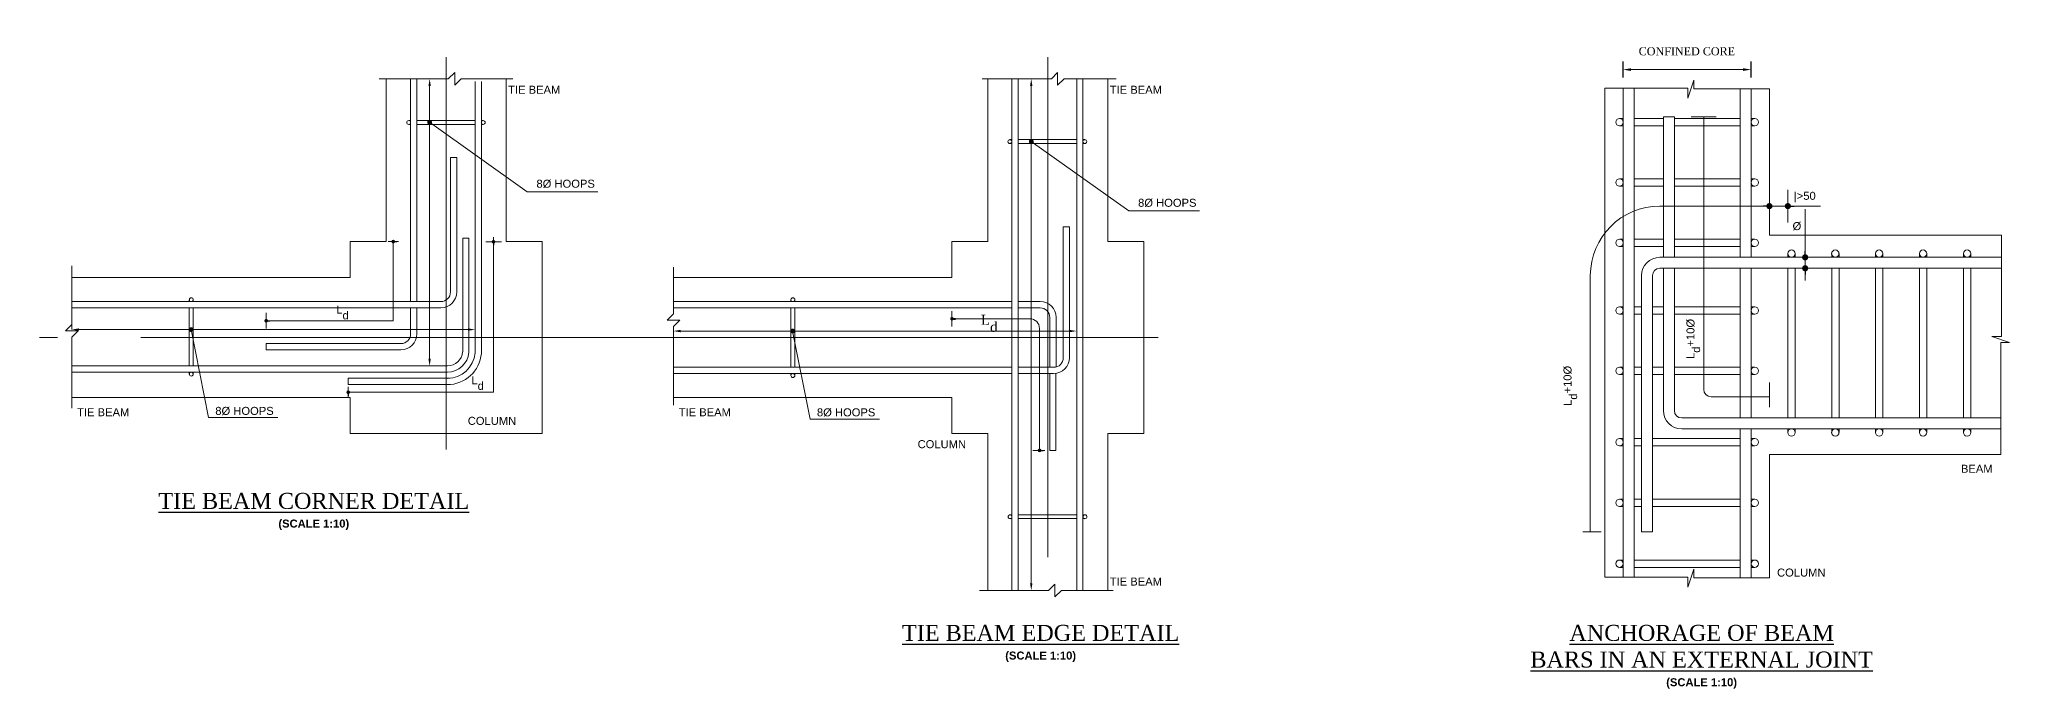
# Model space of a CAD drawing. Header units: feet. Extents: x 4160 to 31260, y -20219 to -1382.
# Drawn here: x 20892.1 to 21039.8, y -5367 to -5318.3 of the extents above; entities that cross this region are included whole.
import ezdxf

# ---------------------------------------------------------------- set-up
doc = ezdxf.new("R2010")
doc.units = ezdxf.units.FT
doc.header["$LTSCALE"] = 50
doc.header["$MEASUREMENT"] = 0
doc.header["$PDMODE"] = 34
doc.linetypes.add('ACAD_ISO04W100', pattern=[30, 24, -3, 0, -3])
doc.linetypes.add('CENTER2', pattern=[1.125, 0.75, -0.125, 0.125, -0.125])
for name, color, linetype, lineweight in [('IES_WR_Center Line', 7, 'CENTER2', 13), ('IES_WR_Dimension', 7, 'Continuous', 15), ('IES_WR_Leader', 7, 'Continuous', 15), ('IES_WR_Rebar Concrete Line', 2, 'Continuous', 15), ('IES_WR_Rebar Dim Horizontal', 7, 'Continuous', 9), ('IES_WR_Text Structure', 70, 'Continuous', 20), ('SES-DIMENSION', 142, 'Continuous', 13), ('SES-grid', 7, 'ACAD_ISO04W100', 9), ('SES-Leader', 2, 'Continuous', 15), ('SES-REBARS', 1, 'Continuous', 40), ('SES-TitleText', 7, 'Continuous', 40), ('TitleText', 6, 'Continuous', 30)]:
    doc.layers.add(name, color=color, linetype=linetype, lineweight=lineweight)
doc.layers.add('IES_WR_TEMPLATE-TITLE TEXT', color=7, linetype='Continuous')
doc.styles.add('arial', font='times.ttf')
doc.styles.add('Arial Annotation', font='arial.ttf', dxfattribs={"height": 0.06})
doc.styles.add('SES-ARAIL', font='times.ttf', dxfattribs={"height": 6})
doc.dimstyles.new('SECS', dxfattribs={"dimtxt": 0.06, "dimasz": 0.06, "dimexe": 0.06, "dimexo": 0, "dimgap": 0.04, "dimtad": 1, "dimdec": 0, "dimzin": 3, "dimdsep": 46, "dimlunit": 4, "dimtxsty": 'arial', "dimcen": 1.25, "dimclrd": 256, "dimclrt": 3, "dimadec": 0, "dimazin": 0, "dimtfac": 1, "dimtdec": 0, "dimtix": 1, "dimtofl": 0, "dimtmove": 2, "dimatfit": 1, "dimfxl": 0.06, "dimfxlon": 1, "dimtolj": 1, "dimtzin": 0, "dimlwd": -1, "dimarcsym": 0})

# ---------------------------------------------------------------- blocks, each defined once
blk = doc.blocks.new('DOT')
at = {"layer": 'TitleText', "color": 0, "linetype": 'ByBlock'}
blk.add_line((-0.5, 0), (-1, 0), dxfattribs=at)
at = {"layer": 'TitleText', "color": 0, "linetype": 'ByBlock', "const_width": 0.5}
blk.add_lwpolyline([(-0.25, 0, 1), (0.25, 0, 1)], format="xyb", close=True, dxfattribs=at)
blk = doc.blocks.new('*D428')
at = {"layer": 'Defpoints', "color": 0, "transparency": 16777216}
for p in [(21010.82, -5320.52), (21010.82, -5321.92), (21020.42, -5321.96)]:
    blk.add_point(p, dxfattribs=at)
at = {"layer": 'IES_WR_Dimension', "color": 0, "lineweight": -2, "transparency": 16777216}
for p, q in [((21010.82, -5321.12), (21010.82, -5319.92)), ((21020.42, -5321.12), (21020.42, -5319.92))]:
    blk.add_line(p, q, dxfattribs=at)
at = {"layer": 'IES_WR_Dimension', "transparency": 16777216}
blk.add_line((21019.82, -5320.52), (21011.42, -5320.52), dxfattribs=at)
for points in [[(21011.42, -5320.42), (21011.42, -5320.62), (21010.82, -5320.52)], [(21019.82, -5320.42), (21019.82, -5320.62), (21020.42, -5320.52)]]:
    blk.add_solid(points, dxfattribs=at)
at = {"layer": 'IES_WR_Dimension', "color": 3, "transparency": 16777216, "insert": (21015.6, -5319.15), "char_height": 0.6, "attachment_point": 5, "style": 'arial'}
blk.add_mtext('\\A1;CONFINED CORE', dxfattribs=at)

msp = doc.modelspace()

# ---------------------------------------------------------------- linework, layer by layer
at = {"layer": 'IES_WR_Center Line'}
for p, q in [((20922.58, -5319.58), (20922.58, -5349.02)), ((20967.69, -5319.58), (20967.69, -5360.89)), ((20937.18, -5340.62), (20892.07, -5340.62))]:
    msp.add_line(p, q, dxfattribs=at)
at = {"layer": 'IES_WR_Rebar Concrete Line'}
for p, q in [((20918.08, -5321.21), (20918.08, -5333.42)), ((20927.08, -5321.21), (20927.08, -5333.42)), ((20963.19, -5321.21), (20963.19, -5333.42)), ((20972.19, -5321.21), (20972.19, -5333.42)), ((21009.45, -5321.92), (21015.66, -5321.92)), ((21009.45, -5321.92), (21009.45, -5358.6)), ((21015.66, -5322.65), (21016.12, -5321.32)), ((21015.66, -5321.92), (21015.66, -5322.65)), ((21016.12, -5321.32), (21016.12, -5321.96)), ((21016.12, -5321.96), (21021.79, -5321.96)), ((21021.79, -5321.96), (21021.79, -5332.94)), ((21021.79, -5332.94), (21039.2, -5332.94)), ((21039.2, -5332.94), (21039.2, -5340.54)), ((20894.5, -5336.12), (20915.38, -5336.12)), ((20939.61, -5336.12), (20960.49, -5336.12)), ((21039.2, -5340.54), (21038.47, -5340.54)), ((21038.47, -5340.54), (21039.8, -5341)), ((21039.8, -5341), (21039.15, -5341)), ((21039.15, -5341), (21039.15, -5349.4)), ((20894.5, -5345.12), (20915.38, -5345.12)), ((20939.61, -5345.12), (20960.49, -5345.12)), ((20963.19, -5359.6), (20963.19, -5347.82)), ((20972.19, -5359.6), (20972.19, -5347.82)), ((21021.79, -5349.4), (21021.79, -5358.64)), ((21021.79, -5349.4), (21039.15, -5349.4)), ((21009.18, -5355.19), (21007.81, -5355.19)), ((21015.66, -5359.33), (21016.12, -5358)), ((21015.66, -5359.33), (21016.12, -5358)), ((21016.12, -5358), (21016.12, -5358.64)), ((21016.12, -5358), (21016.12, -5358.64)), ((21009.45, -5358.6), (21015.66, -5358.6)), ((21009.45, -5358.6), (21015.66, -5358.6)), ((21015.66, -5358.6), (21015.66, -5359.33)), ((21015.66, -5358.6), (21015.66, -5359.33)), ((21016.12, -5358.64), (21021.79, -5358.64)), ((21016.12, -5358.64), (21021.79, -5358.64))]:
    msp.add_line(p, q, dxfattribs=at)
for points in [[(20917.54, -5321.21), (20922.73, -5321.21), (20923.21, -5320.74), (20923.21, -5321.69), (20923.69, -5321.21), (20927.58, -5321.21)], [(20962.75, -5321.21), (20967.95, -5321.21), (20968.42, -5320.74), (20968.42, -5321.69), (20968.9, -5321.21), (20972.8, -5321.21)], [(20915.38, -5336.12), (20915.38, -5333.42), (20918.08, -5333.42)], [(20927.08, -5333.42), (20929.78, -5333.42), (20929.78, -5347.82), (20915.38, -5347.82), (20915.38, -5345.12)], [(20960.49, -5336.12), (20960.49, -5333.42), (20963.19, -5333.42)], [(20972.19, -5333.42), (20974.89, -5333.42), (20974.89, -5347.82), (20972.19, -5347.82)], [(20894.5, -5335.24), (20894.5, -5339.64), (20894.03, -5340.12), (20894.98, -5340.12), (20894.5, -5340.59), (20894.5, -5345.92)], [(20939.61, -5335.33), (20939.61, -5338.85), (20939.14, -5339.32), (20940.09, -5339.32), (20939.61, -5339.8), (20939.61, -5345.7)], [(20963.19, -5347.82), (20960.49, -5347.82), (20960.49, -5345.12)], [(20962.55, -5359.6), (20967.74, -5359.6), (20968.22, -5359.12), (20968.22, -5360.07), (20968.7, -5359.6), (20972.59, -5359.6)]]:
    msp.add_lwpolyline(points, dxfattribs=at)
at = {"layer": 'IES_WR_Rebar Dim Horizontal', "ltscale": 5}
for p, q in [((20921.33, -5321.75), (20921.33, -5342.21)), ((20895.04, -5340.02), (20924.2, -5340.02))]:
    msp.add_line(p, q, dxfattribs=at)
at = {"layer": 'IES_WR_Rebar Dim Horizontal'}
for p, q in [((20966.44, -5321.75), (20966.44, -5359.06)), ((21015.92, -5324.05), (21017.79, -5324.05)), ((21016.86, -5324.05), (21016.86, -5344.51)), ((20921.33, -5324.47), (20928.64, -5329.69)), ((20966.44, -5325.91), (20973.75, -5331.12)), ((20928.64, -5329.69), (20933.94, -5329.69)), ((21021.79, -5331.99), (21021.79, -5329.53)), ((21023.17, -5331.99), (21023.17, -5329.53)), ((21023.73, -5329.68), (21023.73, -5330.46)), ((20973.75, -5331.12), (20979.05, -5331.12)), ((21021.79, -5330.76), (21013.57, -5330.76)), ((21021.33, -5330.76), (21020.87, -5330.76)), ((21021.79, -5330.76), (21023.17, -5330.76)), ((21023.63, -5330.76), (21025.62, -5330.76)), ((21024.47, -5330.98), (21024.47, -5334.6)), ((20918.22, -5333.42), (20919, -5333.42)), ((20926.71, -5333.43), (20925.54, -5333.43)), ((21024.47, -5334.13), (21024.47, -5333.67)), ((21024.47, -5334.6), (21023.24, -5334.6)), ((21024.33, -5335.42), (21025.71, -5335.42)), ((21024.47, -5334.6), (21024.47, -5335.42)), ((21024.47, -5334.6), (21024.47, -5335.42)), ((21024.47, -5335.88), (21024.47, -5336.34)), ((21008.36, -5355.19), (21008.36, -5335.97)), ((20909.08, -5339.94), (20909.08, -5338.77)), ((20960.49, -5338.63), (20960.49, -5339.8)), ((20960.49, -5338.63), (20960.49, -5339.8)), ((20894.5, -5340.02), (20894.5, -5339.3)), ((20903.44, -5340.02), (20904.76, -5346.62)), ((20924.74, -5340.02), (20924.74, -5339.3)), ((20940.15, -5340.13), (20969.31, -5340.13)), ((20948.55, -5340.13), (20949.87, -5346.73)), ((20966.34, -5339.21), (20960.49, -5339.21)), ((20967.06, -5349.08), (20967.06, -5339.93)), ((20915.23, -5344.31), (20915.23, -5345.12)), ((21021.79, -5345.85), (21021.79, -5343.98)), ((21021.79, -5345.06), (21017.41, -5345.06)), ((20904.76, -5346.62), (20909.96, -5346.62)), ((20949.87, -5346.73), (20955.07, -5346.73)), ((20966.55, -5349.08), (20967.47, -5349.08))]:
    msp.add_line(p, q, dxfattribs=at)
for points in [[(20918.6, -5333.42), (20918.6, -5339.36), (20909.08, -5339.36)], [(20915.23, -5344.72), (20926.12, -5344.72), (20926.12, -5333.1)]]:
    msp.add_lwpolyline(points, dxfattribs=at)
for centre, radius, start, end in [((21013.57, -5335.97), 5.21, 90, 180), ((20966.34, -5339.93), 0.72, 0, 90), ((21017.41, -5344.51), 0.549, 180, 270)]:
    msp.add_arc(centre, radius, start, end, dxfattribs=at)
at = {"layer": 'IES_WR_Rebar Dim Horizontal', "ltscale": 5}
for points in [[(20921.42, -5321.75), (20921.24, -5321.75), (20921.33, -5321.21)], [(20895.04, -5339.93), (20895.04, -5340.11), (20894.5, -5340.02)]]:
    msp.add_solid(points, dxfattribs=at)
at = {"layer": 'IES_WR_Rebar Dim Horizontal'}
for points in [[(20966.53, -5321.75), (20966.35, -5321.75), (20966.44, -5321.21)], [(20924.2, -5339.93), (20924.2, -5340.11), (20924.74, -5340.02)], [(20940.15, -5340.04), (20940.15, -5340.22), (20939.61, -5340.13)], [(20969.31, -5340.04), (20969.31, -5340.22), (20969.85, -5340.13)], [(20921.42, -5342.21), (20921.24, -5342.21), (20921.33, -5342.75)], [(20966.53, -5359.06), (20966.35, -5359.06), (20966.44, -5359.6)]]:
    msp.add_solid(points, dxfattribs=at)
at = {"layer": 'SES-grid', "ltscale": 3}
msp.add_line((20975.95, -5340.62), (20937.18, -5340.62), dxfattribs=at)
at = {"layer": 'SES-Leader', "const_width": 0.18}
for points in [[(20921.33, -5324.56, 1), (20921.33, -5324.38, 1)], [(20966.44, -5326, 1), (20966.44, -5325.82, 1)], [(20903.53, -5340.02, -1), (20903.35, -5340.02, -1)], [(20948.64, -5340.13, -1), (20948.46, -5340.13, -1)]]:
    msp.add_lwpolyline(points, format="xyb", close=True, dxfattribs=at)
at = {"layer": 'SES-REBARS', "lineweight": 20}
for p, q in [((20919.9, -5324.34), (20919.9, -5321.21)), ((20920.37, -5324.34), (20920.37, -5321.21)), ((20924.74, -5321.4), (20924.74, -5324.34)), ((20925.21, -5321.4), (20925.21, -5324.34)), ((20964.99, -5321.21), (20964.99, -5359.6)), ((20965.46, -5321.21), (20965.46, -5359.6)), ((20969.85, -5321.21), (20969.85, -5359.6)), ((20970.31, -5321.21), (20970.31, -5359.6)), ((21010.82, -5321.92), (21010.82, -5358.6)), ((21011.65, -5321.92), (21011.65, -5358.6)), ((21019.6, -5321.96), (21019.6, -5334.6)), ((21020.42, -5321.96), (21020.42, -5334.6)), ((21013.84, -5324.05), (21014.66, -5324.05)), ((21013.84, -5324.05), (21013.84, -5334.6)), ((21014.66, -5324.05), (21014.66, -5334.6)), ((20919.9, -5324.34, -0.02), (20919.76, -5324.34, -0.02)), ((20919.9, -5324.63, -0.02), (20919.76, -5324.63, -0.02)), ((20919.9, -5337.92), (20919.9, -5324.34)), ((20920.37, -5337.92), (20920.37, -5324.34)), ((20920.37, -5324.34), (20922.38, -5324.34)), ((20920.37, -5324.34), (20922.54, -5324.34)), ((20920.37, -5324.34), (20924.74, -5324.34)), ((20920.37, -5324.63), (20922.38, -5324.63)), ((20920.37, -5324.63), (20922.54, -5324.63)), ((20920.37, -5324.63), (20924.74, -5324.63)), ((20924.74, -5324.34), (20924.74, -5341.77)), ((20925.21, -5324.34), (20925.21, -5341.81)), ((20925.35, -5324.34), (20925.21, -5324.34)), ((20925.35, -5324.34), (20925.21, -5324.34)), ((20925.21, -5324.34), (20925.25, -5324.34)), ((20925.35, -5324.63), (20925.21, -5324.63)), ((20925.35, -5324.63), (20925.21, -5324.63)), ((20925.21, -5324.63), (20925.25, -5324.63)), ((21010.82, -5324.19), (21010.55, -5324.19)), ((21010.82, -5324.74), (21010.55, -5324.74)), ((21013.84, -5324.19), (21011.65, -5324.19)), ((21013.84, -5324.74), (21011.65, -5324.74)), ((21019.6, -5324.19), (21014.66, -5324.19)), ((21019.6, -5324.74), (21014.66, -5324.74)), ((21020.7, -5324.19), (21020.42, -5324.19)), ((21020.7, -5324.74), (21020.42, -5324.74)), ((20964.99, -5325.77, -0.02), (20964.84, -5325.77, -0.02)), ((20964.84, -5326.06, -0.02), (20964.99, -5326.06, -0.02)), ((20964.99, -5326.06, -0.02), (20964.84, -5326.06, -0.02)), ((20965.46, -5325.77), (20967.49, -5325.77)), ((20965.46, -5325.77), (20967.65, -5325.77)), ((20965.46, -5325.77), (20969.85, -5325.77)), ((20965.46, -5326.06), (20967.49, -5326.06)), ((20965.46, -5326.06), (20967.65, -5326.06)), ((20965.46, -5326.06), (20969.85, -5326.06)), ((20970.46, -5325.77), (20970.31, -5325.77)), ((20970.46, -5325.77), (20970.31, -5325.77)), ((20970.31, -5325.77), (20970.35, -5325.77)), ((20970.46, -5326.06), (20970.31, -5326.06)), ((20970.46, -5326.06), (20970.31, -5326.06)), ((20970.31, -5326.06), (20970.35, -5326.06)), ((20922.89, -5337.2), (20922.89, -5327.12)), ((20922.89, -5327.12), (20923.36, -5327.12)), ((20923.36, -5337.2), (20923.36, -5327.12)), ((21010.82, -5328.71), (21010.55, -5328.71)), ((21010.82, -5329.26), (21010.55, -5329.26)), ((21013.84, -5328.71), (21011.65, -5328.71)), ((21013.84, -5329.26), (21011.65, -5329.26)), ((21019.6, -5328.71), (21014.66, -5328.71)), ((21019.6, -5329.26), (21014.66, -5329.26)), ((21020.7, -5328.71), (21020.42, -5328.71)), ((21020.7, -5329.26), (21020.42, -5329.26)), ((20968.84, -5332.32), (20968.84, -5342.13)), ((20968.84, -5332.32), (20969.31, -5332.32)), ((20969.31, -5332.32), (20969.31, -5342.13)), ((20923.81, -5341.69), (20923.81, -5333.17)), ((20923.81, -5333.17), (20924.28, -5333.17)), ((20924.28, -5341.73), (20924.28, -5333.17)), ((21010.82, -5333.24), (21010.55, -5333.24)), ((21010.82, -5333.78), (21010.55, -5333.78)), ((21013.84, -5333.24), (21011.65, -5333.24)), ((21013.84, -5333.78), (21011.65, -5333.78)), ((21019.6, -5333.24), (21014.66, -5333.24)), ((21019.6, -5333.78), (21014.66, -5333.78)), ((21020.7, -5333.24), (21020.42, -5333.24)), ((21020.7, -5333.78), (21020.42, -5333.78)), ((21023.17, -5334.6), (21023.17, -5334.32)), ((21023.71, -5334.6), (21023.71, -5334.32)), ((21026.46, -5334.6), (21026.46, -5334.32)), ((21027.01, -5334.6), (21027.01, -5334.32)), ((21029.75, -5334.6), (21029.75, -5334.32)), ((21030.3, -5334.6), (21030.3, -5334.32)), ((21033.04, -5334.6), (21033.04, -5334.32)), ((21033.59, -5334.6), (21033.59, -5334.32)), ((21036.33, -5334.6), (21036.33, -5334.32)), ((21036.88, -5334.6), (21036.88, -5334.32)), ((21039.2, -5334.6), (21013.57, -5334.6)), ((21039.2, -5335.42), (21013.57, -5335.42)), ((21013.84, -5335.42), (21013.84, -5346.1)), ((21014.66, -5335.42), (21014.66, -5346.1)), ((21019.6, -5335.42), (21019.6, -5346.65)), ((21020.42, -5335.42), (21020.42, -5346.65)), ((21023.17, -5346.65), (21023.17, -5335.42)), ((21023.71, -5346.65), (21023.71, -5335.42)), ((21026.46, -5346.65), (21026.46, -5335.42)), ((21027.01, -5346.65), (21027.01, -5335.42)), ((21029.75, -5346.65), (21029.75, -5335.42)), ((21030.3, -5346.65), (21030.3, -5335.42)), ((21033.04, -5346.65), (21033.04, -5335.42)), ((21033.59, -5346.65), (21033.59, -5335.42)), ((21036.33, -5346.65), (21036.33, -5335.42)), ((21036.88, -5346.65), (21036.88, -5335.42)), ((21012.19, -5335.97), (21012.19, -5355.19)), ((21013.02, -5335.97), (21013.02, -5355.19)), ((20894.5, -5337.92), (20903.46, -5337.92)), ((20894.5, -5338.39), (20903.31, -5338.39)), ((20903.31, -5337.92), (20903.31, -5337.78)), ((20903.31, -5337.92), (20903.31, -5337.81)), ((20903.31, -5338.39), (20922.17, -5338.39)), ((20903.31, -5338.39), (20903.31, -5340.41)), ((20903.31, -5338.39), (20903.31, -5340.56)), ((20903.31, -5338.39), (20903.31, -5342.75)), ((20903.46, -5337.92), (20922.17, -5337.92)), ((20903.6, -5337.92), (20903.6, -5337.78)), ((20903.6, -5338.39), (20903.6, -5340.41)), ((20903.6, -5338.39), (20903.6, -5340.56)), ((20903.6, -5338.39), (20903.6, -5342.75)), ((20919.9, -5340.35), (20919.9, -5338.39)), ((20920.37, -5340.35), (20920.37, -5338.39)), ((20939.61, -5337.92), (20964.99, -5337.92)), ((20939.61, -5338.39), (20964.99, -5338.39)), ((20948.42, -5337.92), (20948.42, -5337.78)), ((20948.42, -5338.39), (20948.42, -5340.51)), ((20948.42, -5338.39), (20948.42, -5340.67)), ((20948.42, -5338.39), (20948.42, -5342.85)), ((20948.71, -5337.78), (20948.71, -5337.92)), ((20948.71, -5337.78), (20948.71, -5337.92)), ((20948.71, -5337.78), (20948.71, -5337.92)), ((20948.71, -5337.92), (20948.71, -5337.89)), ((20948.71, -5338.39), (20948.71, -5340.51)), ((20948.71, -5338.39), (20948.71, -5340.67)), ((20948.71, -5338.39), (20948.71, -5342.85)), ((20965.46, -5337.92), (20967.11, -5337.92)), ((20965.46, -5338.39), (20967.11, -5338.39)), ((21010.82, -5338.32), (21010.55, -5338.32)), ((21012.19, -5338.32), (21011.65, -5338.32)), ((21013.84, -5338.32), (21013.02, -5338.32)), ((21019.6, -5338.32), (21014.66, -5338.32)), ((21020.7, -5338.32), (21020.42, -5338.32)), ((20967.83, -5339.11), (20967.83, -5342.85)), ((20968.3, -5339.11), (20968.3, -5342.83)), ((21010.82, -5338.87), (21010.55, -5338.87)), ((21012.19, -5338.87), (21011.65, -5338.87)), ((21013.84, -5338.87), (21013.02, -5338.87)), ((21019.6, -5338.87), (21014.66, -5338.87)), ((21020.7, -5338.87), (21020.42, -5338.87)), ((20903.6, -5340.81), (20903.6, -5342.75)), ((20909.08, -5341.07), (20919.18, -5341.07)), ((20909.08, -5341.54), (20909.08, -5341.07)), ((20909.08, -5341.54), (20919.18, -5341.54)), ((20948.71, -5340.92), (20948.71, -5342.85)), ((20894.5, -5342.75), (20903.6, -5342.75)), ((20894.5, -5343.21), (20903.6, -5343.21)), ((20903.31, -5342.21), (20903.31, -5342.75)), ((20903.31, -5342.75), (20903.31, -5342.63)), ((20903.31, -5343.36), (20903.31, -5343.21)), ((20903.31, -5343.36), (20903.31, -5343.21)), ((20903.31, -5343.21), (20903.31, -5343.22)), ((20903.31, -5343.21), (20903.31, -5343.25)), ((20903.6, -5342.75), (20903.6, -5342.63)), ((20903.6, -5342.75), (20922.66, -5342.75)), ((20903.6, -5343.21), (20922.66, -5343.21)), ((20903.6, -5343.36), (20903.6, -5343.21)), ((20903.6, -5343.36), (20903.6, -5343.21)), ((20903.6, -5343.21), (20903.6, -5343.25)), ((20939.61, -5342.85), (20964.99, -5342.85)), ((20948.42, -5342.31), (20948.42, -5342.85)), ((20965.46, -5342.85), (20968.12, -5342.85)), ((21010.82, -5342.84), (21010.55, -5342.84)), ((21012.19, -5342.84), (21011.65, -5342.84)), ((21013.84, -5342.84), (21013.02, -5342.84)), ((21019.6, -5342.84), (21014.66, -5342.84)), ((21020.7, -5342.84), (21020.42, -5342.84)), ((20915.23, -5343.67), (20922.83, -5343.67)), ((20915.23, -5344.14), (20915.23, -5343.67)), ((20915.23, -5344.14), (20922.85, -5344.14)), ((20939.61, -5343.32), (20964.99, -5343.32)), ((20948.42, -5343.47), (20948.42, -5343.32)), ((20948.42, -5343.47), (20948.42, -5343.32)), ((20948.42, -5343.32), (20948.42, -5343.33)), ((20948.42, -5343.32), (20948.42, -5343.36)), ((20948.71, -5343.47), (20948.71, -5343.32)), ((20948.71, -5343.47), (20948.71, -5343.32)), ((20948.71, -5343.32), (20948.71, -5343.36)), ((20965.46, -5343.32), (20968.12, -5343.32)), ((20967.83, -5343.32), (20967.83, -5349.08)), ((20968.29, -5343.31), (20968.29, -5349.08)), ((21010.82, -5343.39), (21010.55, -5343.39)), ((21012.19, -5343.39), (21011.65, -5343.39)), ((21013.84, -5343.39), (21013.02, -5343.39)), ((21019.6, -5343.39), (21014.66, -5343.39)), ((21020.7, -5343.39), (21020.42, -5343.39)), ((21039.15, -5346.65), (21015.21, -5346.65)), ((21039.15, -5347.47), (21015.21, -5347.47)), ((21019.6, -5347.47), (21019.6, -5358.64)), ((21020.42, -5347.47), (21020.42, -5358.64)), ((21023.17, -5347.74), (21023.17, -5347.47)), ((21023.71, -5347.74), (21023.71, -5347.47)), ((21026.46, -5347.74), (21026.46, -5347.47)), ((21027.01, -5347.74), (21027.01, -5347.47)), ((21029.75, -5347.74), (21029.75, -5347.47)), ((21030.3, -5347.74), (21030.3, -5347.47)), ((21033.04, -5347.74), (21033.04, -5347.47)), ((21033.59, -5347.74), (21033.59, -5347.47)), ((21036.33, -5347.74), (21036.33, -5347.47)), ((21036.88, -5347.74), (21036.88, -5347.47)), ((20967.83, -5349.08), (20968.29, -5349.08)), ((21010.82, -5348.18), (21010.55, -5348.18)), ((21010.82, -5348.73), (21010.55, -5348.73)), ((21012.19, -5348.18), (21011.65, -5348.18)), ((21012.19, -5348.73), (21011.65, -5348.73)), ((21019.6, -5348.18), (21013.02, -5348.18)), ((21019.6, -5348.73), (21013.02, -5348.73)), ((21020.7, -5348.18), (21020.42, -5348.18)), ((21020.7, -5348.73), (21020.42, -5348.73)), ((21010.82, -5352.75), (21010.55, -5352.75)), ((21010.82, -5353.29), (21010.55, -5353.29)), ((21012.19, -5352.75), (21011.65, -5352.75)), ((21012.19, -5353.29), (21011.65, -5353.29)), ((21019.6, -5352.75), (21013.02, -5352.75)), ((21019.6, -5353.29), (21013.02, -5353.29)), ((21020.7, -5352.75), (21020.42, -5352.75)), ((21020.7, -5353.29), (21020.42, -5353.29)), ((20964.99, -5353.92, -0.02), (20964.85, -5353.92, -0.02)), ((20964.85, -5354.2, -0.02), (20964.99, -5354.2, -0.02)), ((20964.99, -5354.2, -0.02), (20964.85, -5354.2, -0.02)), ((20965.46, -5353.92), (20967.49, -5353.92)), ((20965.46, -5353.92), (20967.65, -5353.92)), ((20965.46, -5353.92), (20969.85, -5353.92)), ((20965.46, -5354.2), (20967.49, -5354.2)), ((20965.46, -5354.2), (20967.65, -5354.2)), ((20965.46, -5354.2), (20969.85, -5354.2)), ((20970.47, -5353.92, -0.02), (20970.31, -5353.92, -0.02)), ((20970.47, -5353.92, -0.02), (20970.31, -5353.92, -0.02)), ((20970.31, -5353.92, -0.02), (20970.37, -5353.92, -0.02)), ((20970.47, -5354.2, -0.02), (20970.31, -5354.2, -0.02)), ((20970.47, -5354.2, -0.02), (20970.31, -5354.2, -0.02)), ((20970.31, -5354.2, -0.02), (20970.37, -5354.2, -0.02)), ((21013.02, -5355.19), (21012.19, -5355.19)), ((21010.82, -5357.31), (21010.55, -5357.31)), ((21010.82, -5357.86), (21010.55, -5357.86)), ((21019.6, -5357.31), (21011.65, -5357.31)), ((21019.6, -5357.86), (21011.65, -5357.86)), ((21020.7, -5357.31), (21020.42, -5357.31)), ((21020.7, -5357.86), (21020.42, -5357.86))]:
    msp.add_line(p, q, dxfattribs=at)
for centre, radius in [((20919.76, -5324.49, -0.02), 0.144), ((20925.35, -5324.49), 0.144), ((21010.55, -5324.46), 0.274), ((21020.7, -5324.46), 0.274), ((20964.84, -5325.92, -0.02), 0.144), ((20970.46, -5325.92), 0.144), ((21010.55, -5328.99), 0.274), ((21020.7, -5328.99), 0.274), ((21010.55, -5333.51), 0.274), ((21020.7, -5333.51), 0.274), ((21023.44, -5334.32), 0.274), ((21026.73, -5334.32), 0.274), ((21030.02, -5334.32), 0.274), ((21033.31, -5334.32), 0.274), ((21036.61, -5334.32), 0.274), ((20903.46, -5337.78), 0.144), ((20948.57, -5337.78), 0.144), ((21010.55, -5338.59), 0.274), ((21020.7, -5338.59), 0.274), ((20903.46, -5343.36), 0.144), ((21010.55, -5343.11), 0.274), ((21020.7, -5343.11), 0.274), ((20948.57, -5343.47), 0.144), ((21023.44, -5347.74), 0.274), ((21026.73, -5347.74), 0.274), ((21030.02, -5347.74), 0.274), ((21033.31, -5347.74), 0.274), ((21036.61, -5347.74), 0.274), ((21010.55, -5348.46), 0.274), ((21020.7, -5348.46), 0.274), ((21010.55, -5353.02), 0.274), ((21020.7, -5353.02), 0.274), ((20964.85, -5354.06, -0.02), 0.144), ((20970.47, -5354.06, -0.02), 0.144), ((21010.55, -5357.58), 0.274), ((21020.7, -5357.58), 0.274)]:
    msp.add_circle(centre, radius, dxfattribs=at)
for centre, radius, start, end in [((21013.57, -5335.97), 1.37, 90, 180), ((21013.57, -5335.97), 0.549, 90, 180), ((20922.17, -5337.2), 0.72, 270, 0), ((20922.17, -5337.2), 1.19, 270, 0), ((20967.11, -5339.11), 1.19, 0, 90), ((20967.11, -5339.11), 0.72, 0, 90), ((20919.18, -5340.35), 0.72, 270, 0), ((20919.18, -5340.35), 1.19, 270, 0), ((20922.66, -5341.59), 1.15, 270, 355.217), ((20922.66, -5341.59), 1.62, 270, 355.217), ((20922.66, -5341.59), 2.09, 270, 355.217), ((20922.66, -5341.59), 2.56, 270, 355.217), ((20968.12, -5342.13), 0.72, 270, 0), ((20968.12, -5342.13), 1.19, 270, 0), ((20922.66, -5341.59), 2.56, 270, 274.3228), ((21015.21, -5346.1), 1.37, 180, 270), ((21015.21, -5346.1), 0.549, 180, 270)]:
    msp.add_arc(centre, radius, start, end, dxfattribs=at)
at = {"layer": 'SES-TitleText', "color": 0, "linetype": 'ByBlock'}
msp.add_line((20960.63, -5339.21), (20960.76, -5339.21), dxfattribs=at)
msp.add_line((20960.63, -5339.21), (20960.76, -5339.21), dxfattribs=at)
at = {"layer": 'SES-TitleText', "color": 0, "linetype": 'ByBlock', "const_width": 0.135}
msp.add_lwpolyline([(20960.56, -5339.21, 1), (20960.43, -5339.21, 1)], format="xyb", close=True, dxfattribs=at)
msp.add_lwpolyline([(20960.56, -5339.21, 1), (20960.43, -5339.21, 1)], format="xyb", close=True, dxfattribs=at)

# ---------------------------------------------------------------- block references
at = {"layer": 'SES-DIMENSION'}
for p, xscale, yscale, zscale in [((21021.79, -5330.76), 0.4628571428571427, 0.4628571428571427, 0.4628571428571427), ((20918.6, -5333.42), -0.27, 0.27, 0.27), ((20909.08, -5339.36), -0.27, 0.27, 0.27), ((20909.08, -5339.36), -0.27, 0.27, 0.27)]:
    msp.add_blockref('DOT', p, dxfattribs=dict(at, xscale=xscale, yscale=yscale, zscale=zscale))
for p, xscale, yscale, zscale, rotation in [((21023.17, -5330.76), 0.4628571428571427, 0.4628571428571427, 0.4628571428571427, 180), ((20926.12, -5333.43), 0.27, 0.27, 0.27, 90), ((21024.47, -5334.6), 0.4628571428571427, 0.4628571428571427, 0.4628571428571427, 270), ((21024.47, -5335.42), 0.4628571428571427, 0.4628571428571427, 0.4628571428571427, 90), ((20915.23, -5344.72), 0.27, 0.27, 0.27, 90), ((20967.06, -5349.08), 0.27, 0.27, 0.27, 180)]:
    msp.add_blockref('DOT', p, dxfattribs=dict(at, xscale=xscale, yscale=yscale, zscale=zscale, rotation=rotation))

# ---------------------------------------------------------------- texts
at = {"layer": 'IES_WR_TEMPLATE-TITLE TEXT', "char_height": 1.2, "width": 30.6909, "attachment_point": 1, "style": 'Arial Annotation'}
for s, insert in [('\\pxqc;{\\fTimes New Roman|b0|i0|c0|p18;\\LTIE BEAM CORNER DETAIL\\P\\fArial|b1|i0|c0|p34;\\H0.5x;\\l(SCALE 1:10)}', (20897.3, -5352.27)), ('\\pxqc;{\\fTimes New Roman|b0|i0|c0|p18;\\LTIE BEAM EDGE DETAIL\\P\\fArial|b1|i0|c0|p34;\\H0.5x;\\l(SCALE 1:10)}', (20951.8, -5362.17)), ('\\pxqc;{\\fTimes New Roman|b0|i0|c0|p18;\\LANCHORAGE OF BEAM \\PBARS IN AN EXTERNAL JOINT\\P\\fArial|b1|i0|c0|p34;\\H0.5x;\\l(SCALE 1:10)}', (21001.36, -5362.17))]:
    msp.add_mtext(s, dxfattribs=dict(at, insert=insert))
at = {"layer": 'IES_WR_Text Structure', "char_height": 0.6, "attachment_point": 4, "style": 'Arial Annotation'}
for s, insert, width in [('TIE BEAM', (20927.22, -5322.03), 15.1251), ('TIE BEAM', (20972.33, -5322.03), 15.1251), ('TIE BEAM', (20894.9, -5346.22), 15.1251), ('TIE BEAM', (20940.01, -5346.22), 15.1251), ('COLUMN', (20924.19, -5346.87), 15.1251), ('COLUMN', (20957.92, -5348.62), 15.1251), ('BEAM', (21036.15, -5350.46), 6.9143), ('COLUMN', (21022.36, -5358.25), 6.9143), ('TIE BEAM', (20972.33, -5358.92), 15.1251)]:
    msp.add_mtext(s, dxfattribs=dict(at, insert=insert, width=width))
at = {"layer": 'IES_WR_Text Structure', "attachment_point": 5}
for s, insert, char_height, style in [('\\A1;8%%C HOOPS', (20931.53, -5329.09), 0.6, 'Arial Annotation'), ('\\A1;>50', (21024.55, -5329.99), 0.6, 'Arial Annotation'), ('\\A1;8%%C HOOPS', (20976.64, -5330.52), 0.6, 'Arial Annotation'), ('\\A1;%%C', (21023.85, -5332.27), 0.6, 'Arial Annotation'), ('\\A1;L{\\S^ d;}', (20914.8, -5338.74), 0.6, 'Arial Annotation'), ('\\A1;L{\\S^ d;}', (20963.29, -5339.55), 0.75, 'SES-ARAIL'), ('\\A1;L{\\S^ d;}', (20924.93, -5344.03), 0.6, 'Arial Annotation'), ('\\A1;8%%C HOOPS', (20907.45, -5346.13), 0.6, 'Arial Annotation'), ('\\A1;8%%C HOOPS', (20952.56, -5346.24), 0.6, 'Arial Annotation')]:
    msp.add_mtext(s, dxfattribs=dict(at, insert=insert, char_height=char_height, style=style))
at = {"layer": 'IES_WR_Text Structure', "char_height": 0.6, "attachment_point": 5, "rotation": 90, "style": 'Arial Annotation'}
for insert in [(21016.08, -5340.72), (21006.86, -5344.24)]:
    msp.add_mtext('\\A1;L{\\S^ d;}+10%%C', dxfattribs=dict(at, insert=insert))

# ---------------------------------------------------------------- dimensions: what is measured, and where the dimension line sits
at = {"layer": 'IES_WR_Dimension'}
dim = msp.add_linear_dim(base=(21010.82, -5320.52), p1=(21020.42, -5321.96), p2=(21010.82, -5321.92), text='CONFINED CORE', dimstyle='SECS', override={"dimscale": 0, "dimtix": 1, "dimtofl": 0, "dimtmove": 2, "dimatfit": 1}, dxfattribs=at)
dim.commit()
dim.dimension.update_dxf_attribs({"geometry": '*D428', "text_midpoint": (21015.6, -5319.15), "dimtype": 128})

# ---------------------------------------------------------------- leaders
at = {"layer": 'IES_WR_Leader'}
for points in [[(21016.86, -5324.05), (21016.86, -5328.5)], [(21021.79, -5330.76), (21016.86, -5330.76)], [(21021.79, -5330.76), (21020.42, -5330.76)], [(21021.79, -5345.06), (21018.04, -5345.06)], [(21021.79, -5345.06), (21020.42, -5345.06)], [(21008.36, -5355.19), (21008.36, -5350.52)]]:
    msp.add_leader(points, dimstyle='SECS', override={"dimscale": 0}, dxfattribs=at)

doc.saveas('drawing.dxf')
